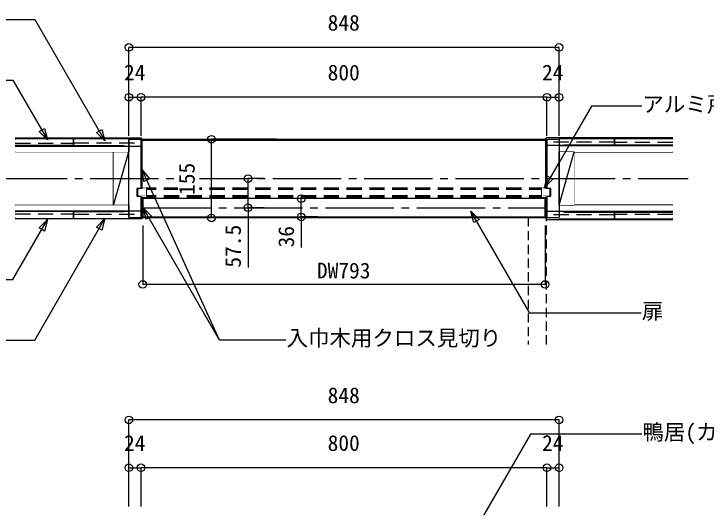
# Model space of a CAD drawing. Units: millimetres on the paper, with parts at other scales. Extents: x -210 to 210, y -149 to 149.
# Drawn here: x -164.5 to -73.5, y 39.8 to 104.6 of the extents above; entities that cross this region are included whole.
import ezdxf
from ezdxf.enums import TextEntityAlignment as Align

# ---------------------------------------------------------------- set-up
doc = ezdxf.new("R2010")
doc.units = ezdxf.units.MM
for name, pattern in [('CHAIN2', [12, 9, -1, 1, -1]), ('DASHED1', [1.8, 1.2, -0.6]), ('DASHED2', [3, 2, -1])]:
    doc.linetypes.add(name, pattern=pattern)
for name, color, linetype in [('1-0', 7, 'Continuous'), ('2-0', 254, 'Continuous'), ('3-0', 4, 'Continuous'), ('4-0', 7, 'Continuous')]:
    doc.layers.add(name, color=color, linetype=linetype)
doc.styles.add('ＭＳ ゴシック', font='')
doc.styles.get('ＭＳ ゴシック').set_extended_font_data('MS Gothic')

msp = doc.modelspace()

# ---------------------------------------------------------------- linework, layer by layer
at = {"layer": '1-0'}
for p, q in [((-147.792, 88.04), (-94.458, 88.04)), ((-151.392, 79.473), (-151.392, 86.473)), ((-151.392, 86.473), (-149.392, 86.473)), ((-149.392, 79.473), (-149.392, 86.473)), ((-151.392, 79.473), (-149.392, 79.473)), ((-94.458, 77.906), (-147.792, 77.906))]:
    msp.add_line(p, q, dxfattribs=at)
at = {"layer": '1-0', "color": 6, "linetype": 'DASHED2'}
for p, q in [((-147.792, 81.773), (-94.458, 81.773)), ((-147.792, 81.606), (-94.458, 81.606)), ((-147.792, 80.74), (-94.458, 80.74)), ((-147.792, 80.573), (-94.458, 80.573))]:
    msp.add_line(p, q, dxfattribs=at)
at = {"layer": '1-0', "color": 6, "linetype": 'CHAIN2'}
for p in [(-147.559, 79.14), (-147.558, 79.14)]:
    msp.add_line(p, (-94.692, 79.14), dxfattribs=at)
at = {"layer": '1-0', "linetype": 'DASHED1'}
for p, q in [((-94.629, 77.868), (-96.929, 77.868)), ((-96.929, 77.868), (-96.929, 61.195)), ((-94.629, 77.868), (-94.529, 77.768)), ((-94.529, 61.195), (-94.529, 77.768))]:
    msp.add_line(p, q, dxfattribs=at)
at = {"layer": '1-0'}
for points in [[(-147.792, 88.14), (-94.458, 88.14), (-94.458, 77.806), (-147.792, 77.806)], [(-148.058, 81.606), (-147.325, 81.606), (-147.258, 81.54), (-147.258, 80.806), (-147.325, 80.74), (-148.058, 80.74), (-148.125, 80.806), (-148.125, 81.54)], [(-147.792, 81.773), (-147.125, 81.773), (-147.125, 80.573), (-147.792, 80.573), (-147.792, 80.706), (-147.258, 80.706), (-147.258, 81.64), (-147.792, 81.64)], [(-95.125, 81.773), (-94.458, 81.773), (-94.458, 81.64), (-94.992, 81.64), (-94.992, 80.706), (-94.458, 80.706), (-94.458, 80.573), (-95.125, 80.573)], [(-94.992, 81.54), (-94.925, 81.606), (-94.192, 81.606), (-94.125, 81.54), (-94.125, 80.806), (-94.192, 80.74), (-94.925, 80.74), (-94.992, 80.806)], [(-147.558, 80.34), (-147.558, 77.94), (-94.792, 77.94), (-94.692, 78.04), (-94.692, 80.34)]]:
    msp.add_lwpolyline(points, close=True, dxfattribs=at)
for points in [[(-77.925, 87.306), (-92.858, 87.306), (-92.858, 86.473), (-77.925, 86.473)], [(-77.925, 79.473), (-92.858, 79.473), (-92.858, 78.64), (-77.925, 78.64)]]:
    msp.add_lwpolyline(points, dxfattribs=at)
at = {"layer": '2-0', "color": 7}
for p, q in [((-147.792, 87.22), (-147.658, 87.22)), ((-94.592, 87.306), (-94.458, 87.306)), ((-147.792, 78.726), (-147.658, 78.726)), ((-94.592, 78.64), (-94.458, 78.64))]:
    msp.add_line(p, q, dxfattribs=at)
at = {"layer": '2-0', "color": 6, "linetype": 'DASHED2'}
for centre, start, end in [((-147.792, 87.52), 0, 90), ((-94.458, 87.606), 90, 180), ((-147.792, 78.426), 270, 0), ((-94.458, 78.34), 180, 270)]:
    msp.add_arc(centre, 0.133, start, end, dxfattribs=at)
at = {"layer": '3-0'}
for p, q in [((-92.858, 100.209), (-149.392, 100.209)), ((-149.392, 93.67), (-147.792, 93.67)), ((-147.792, 88.594), (-147.792, 93.67)), ((-94.458, 93.67), (-147.792, 93.67)), ((-147.792, 88.594), (-147.792, 93.67)), ((-94.458, 88.594), (-94.458, 93.67)), ((-94.458, 88.594), (-94.458, 93.67)), ((-94.458, 93.67), (-92.858, 93.67)), ((-130.054, 88.14), (-138.533, 88.14)), ((-138.533, 77.806), (-138.533, 88.14)), ((-131.598, 82.973), (-133.732, 82.973)), ((-133.732, 79.14), (-133.732, 82.973)), ((-124.252, 80.34), (-126.746, 80.34)), ((-126.746, 77.94), (-126.746, 80.34)), ((-131.598, 79.14), (-133.732, 79.14)), ((-133.732, 79.14), (-133.732, 71.283)), ((-130.513, 77.806), (-138.533, 77.806)), ((-124.56, 77.94), (-126.746, 77.94)), ((-126.746, 77.94), (-126.746, 73.934)), ((-147.558, 76.813), (-147.558, 69.067)), ((-94.692, 76.813), (-94.692, 69.067)), ((-94.692, 69.067), (-147.558, 69.067)), ((-92.858, 51.269), (-149.392, 51.269)), ((-149.392, 39.921), (-149.392, 44.997)), ((-149.392, 44.997), (-147.792, 44.997)), ((-147.792, 39.921), (-147.792, 44.997)), ((-147.792, 39.921), (-147.792, 44.997)), ((-94.458, 44.997), (-147.792, 44.997)), ((-94.458, 39.921), (-94.458, 44.997)), ((-94.458, 39.921), (-94.458, 44.997)), ((-94.458, 44.997), (-92.858, 44.997)), ((-92.858, 39.921), (-92.858, 44.997))]:
    msp.add_line(p, q, dxfattribs=at)
for centre in [(-149.392, 100.209), (-92.858, 100.209), (-149.392, 93.67), (-147.792, 93.67), (-147.792, 93.67), (-94.458, 93.67), (-94.458, 93.67), (-92.858, 93.67), (-138.533, 88.14), (-133.732, 82.973), (-126.746, 80.34), (-133.732, 79.14), (-138.533, 77.806), (-126.746, 77.94), (-147.558, 69.067), (-94.692, 69.067), (-149.392, 51.269), (-92.858, 51.269), (-149.392, 44.997), (-147.792, 44.997), (-147.792, 44.997), (-94.458, 44.997), (-94.458, 44.997), (-92.858, 44.997)]:
    msp.add_circle(centre, 0.5, dxfattribs=at)
at = {"layer": '4-0', "color": 6}
for points in [[(-147.403, 82.602), (-147.658, 84.134), (-146.671, 82.935)], [(-147.106, 77.639), (-147.509, 79.14), (-146.41, 78.041)], [(-104.052, 77.206), (-104.454, 78.707), (-103.356, 77.608)]]:
    msp.add_lwpolyline(points, close=True, dxfattribs=at)

# ---------------------------------------------------------------- wipeouts: each hides what was drawn before it
at = {"color": 7}
for points in [[(-123.27, 101.796), (-123.27, 104.618), (-118.98, 104.618), (-118.98, 101.796)], [(-150.031, 95.257), (-150.031, 98.079), (-147.152, 98.079), (-147.152, 95.257)], [(-123.27, 95.257), (-123.27, 98.079), (-118.98, 98.079), (-118.98, 95.257)], [(-95.098, 95.257), (-95.098, 98.079), (-92.219, 98.079), (-92.219, 95.257)], [(-123.27, 52.856), (-123.27, 55.679), (-118.98, 55.679), (-118.98, 52.856)], [(-150.031, 46.584), (-150.031, 49.406), (-147.152, 49.406), (-147.152, 46.584)], [(-123.27, 46.584), (-123.27, 49.406), (-118.98, 49.406), (-118.98, 46.584)], [(-95.098, 46.584), (-95.098, 49.406), (-92.219, 49.406), (-92.219, 46.584)]]:
    msp.add_wipeout(points, dxfattribs=at)

# ---------------------------------------------------------------- next in the draw order: linework, layer by layer
at = {"layer": '3-0'}
for p, q in [((-149.392, 88.86), (-149.392, 100.209)), ((-92.858, 88.86), (-92.858, 100.209)), ((-149.392, 39.921), (-149.392, 51.269)), ((-92.858, 39.921), (-92.858, 51.269))]:
    msp.add_line(p, q, dxfattribs=at)
at = {"layer": '4-0', "color": 6}
msp.add_lwpolyline([(-81.997, 49.406), (-96.637, 49.406), (-103.101, 38.212)], dxfattribs=at)

# ---------------------------------------------------------------- next in the draw order: texts
at = {"layer": '3-0', "style": 'ＭＳ ゴシック'}
for s, p in [('848', (-123.27, 101.796)), ('24', (-150.031, 95.257)), ('800', (-123.27, 95.257)), ('24', (-95.098, 95.257)), ('848', (-123.27, 52.856)), ('24', (-150.031, 46.584)), ('800', (-123.27, 46.584)), ('24', (-95.098, 46.584))]:
    msp.add_text(s, height=2.069, dxfattribs=at).set_placement(p, align=Align.BOTTOM_LEFT)

# ---------------------------------------------------------------- next in the draw order: wipeouts: each hides what was drawn before it
for points in [[(-151.392, 79.473), (-151.392, 86.473), (-149.392, 86.473), (-149.392, 79.473)], [(-77.925, 87.306), (-92.858, 87.306), (-92.858, 86.473), (-77.925, 86.473)], [(-147.325, 80.74), (-147.258, 81.54), (-147.258, 80.806), (-147.258, 80.806)], [(-77.925, 79.473), (-92.858, 79.473), (-92.858, 78.64), (-77.925, 78.64)]]:
    msp.add_wipeout(points)
at = {"color": 7}
for points in [[(-134.053, 71.283), (-136.875, 71.283), (-136.875, 76.984), (-134.053, 76.984)], [(-127.067, 73.934), (-129.889, 73.934), (-129.889, 76.813), (-127.067, 76.813)], [(-124.681, 69.243), (-124.681, 72.065), (-117.569, 72.065), (-117.569, 69.243)]]:
    msp.add_wipeout(points, dxfattribs=at)

# ---------------------------------------------------------------- next in the draw order: linework, layer by layer
at = {"layer": '1-0'}
for p, q in [((-92.858, 79.473), (-92.858, 86.473)), ((-92.858, 86.473), (-90.858, 86.473)), ((-90.858, 79.473), (-90.858, 86.473)), ((-92.858, 79.473), (-90.858, 79.473))]:
    msp.add_line(p, q, dxfattribs=at)
for points in [[(-77.925, 88.14), (-92.858, 88.14), (-92.858, 87.306), (-77.925, 87.306)], [(-164.325, 87.306), (-149.392, 87.306), (-149.392, 86.473), (-164.325, 86.473)], [(-164.325, 79.473), (-149.392, 79.473), (-149.392, 78.64), (-164.325, 78.64)], [(-77.925, 78.64), (-92.858, 78.64), (-92.858, 77.806), (-77.925, 77.806)]]:
    msp.add_lwpolyline(points, dxfattribs=at)
at = {"layer": '4-0', "color": 6}
msp.add_lwpolyline([(-128.755, 61.773), (-137.482, 61.773), (-147.509, 79.14)], dxfattribs=at)

# ---------------------------------------------------------------- next in the draw order: texts
at = {"layer": '3-0', "style": 'ＭＳ ゴシック'}
for s, p in [('57.5', (-134.053, 71.283)), ('36', (-127.067, 73.934))]:
    msp.add_text(s, height=2.069, rotation=90, dxfattribs=at).set_placement(p, align=Align.BOTTOM_LEFT)
msp.add_text('DW793', height=2.069, dxfattribs=at).set_placement((-124.681, 69.243), align=Align.BOTTOM_LEFT)

# ---------------------------------------------------------------- next in the draw order: wipeouts: each hides what was drawn before it
for points in [[(-147.325, 81.606), (-147.258, 81.54), (-147.325, 80.74), (-147.325, 80.74)], [(-50.563, 50.817), (-50.563, 47.995), (-81.918, 47.995), (-81.918, 50.817)]]:
    msp.add_wipeout(points)

# ---------------------------------------------------------------- next in the draw order: texts
at = {"layer": '4-0', "style": 'ＭＳ ゴシック'}
msp.add_text('鴨居(カスタムオーダー)', height=2.069, dxfattribs=at).set_placement((-81.918, 48.019), align=Align.BOTTOM_LEFT)

# ---------------------------------------------------------------- next in the draw order: wipeouts: each hides what was drawn before it
for points in [[(-77.925, 88.14), (-92.858, 88.14), (-92.858, 87.306), (-77.925, 87.306)], [(-164.325, 87.306), (-149.392, 87.306), (-149.392, 86.473), (-164.325, 86.473)], [(-92.858, 79.473), (-92.858, 86.473), (-90.858, 86.473), (-90.858, 79.473)], [(-164.325, 79.473), (-149.392, 79.473), (-149.392, 78.64), (-164.325, 78.64)], [(-77.925, 78.64), (-92.858, 78.64), (-92.858, 77.806), (-77.925, 77.806)], [(-100.143, 63.184), (-100.143, 60.362), (-128.675, 60.362), (-128.675, 63.184)]]:
    msp.add_wipeout(points)

# ---------------------------------------------------------------- next in the draw order: linework, layer by layer
at = {"layer": '1-0'}
for p, q in [((-151.392, 79.473), (-149.392, 86.473)), ((-92.858, 79.473), (-90.858, 86.473))]:
    msp.add_line(p, q, dxfattribs=at)
at = {"layer": '1-0', "color": 6, "linetype": 'CHAIN2'}
msp.add_line((-166.481, 82.973), (-75.901, 82.973), dxfattribs=at)
at = {"layer": '1-0'}
for points in [[(-164.325, 88.14), (-149.392, 88.14), (-149.392, 87.306), (-164.325, 87.306)], [(-164.325, 78.64), (-149.392, 78.64), (-149.392, 77.806), (-164.325, 77.806)]]:
    msp.add_lwpolyline(points, dxfattribs=at)
msp.add_lwpolyline([(-94.358, 88.14), (-92.958, 88.14), (-92.858, 88.04), (-92.858, 77.906), (-92.958, 77.806), (-94.358, 77.806), (-94.458, 77.906), (-94.458, 80.673), (-93.925, 80.673), (-93.925, 81.673), (-94.458, 81.673), (-94.458, 88.04)], close=True, dxfattribs=at)
at = {"layer": '2-0', "color": 6, "linetype": 'DASHED2'}
for p, q in [((-85.592, 87.74), (-94.458, 87.74)), ((-77.925, 87.706), (-85.592, 87.706)), ((-77.925, 78.24), (-85.592, 78.24)), ((-85.592, 78.206), (-94.458, 78.206))]:
    msp.add_line(p, q, dxfattribs=at)
at = {"layer": '2-0', "color": 7}
for p, q in [((-92.258, 87.306), (-92.258, 87.393)), ((-92.258, 87.393), (-85.592, 87.393)), ((-85.592, 87.306), (-85.592, 87.393)), ((-92.258, 87.306), (-85.592, 87.306)), ((-92.258, 78.553), (-92.258, 78.64)), ((-92.258, 78.64), (-85.592, 78.64)), ((-92.258, 78.553), (-85.592, 78.553)), ((-85.592, 78.553), (-85.592, 78.64))]:
    msp.add_line(p, q, dxfattribs=at)
for points in [[(-85.592, 87.306), (-94.532, 87.306), (-94.543, 87.307), (-94.555, 87.311), (-94.565, 87.316), (-94.574, 87.324), (-94.582, 87.333), (-94.587, 87.343), (-94.59, 87.355), (-94.592, 87.366), (-94.592, 87.833), (-94.592, 88.226), (-94.589, 88.252), (-94.581, 88.277), (-94.569, 88.3), (-94.553, 88.321), (-94.532, 88.337), (-94.509, 88.349), (-94.484, 88.357), (-94.458, 88.36), (-85.592, 88.36)], [(-85.592, 78.64), (-94.532, 78.64), (-94.543, 78.638), (-94.555, 78.635), (-94.565, 78.63), (-94.574, 78.622), (-94.582, 78.613), (-94.587, 78.603), (-94.59, 78.591), (-94.592, 78.58), (-94.592, 78.113), (-94.592, 77.72), (-94.589, 77.694), (-94.581, 77.669), (-94.569, 77.646), (-94.553, 77.625), (-94.532, 77.609), (-94.509, 77.596), (-94.484, 77.589), (-94.458, 77.586), (-85.592, 77.586)]]:
    msp.add_lwpolyline(points, close=True, dxfattribs=at)
for points in [[(-77.925, 87.306), (-85.592, 87.306), (-85.592, 88.36), (-77.925, 88.36)], [(-77.925, 87.306), (-85.592, 87.306), (-85.592, 87.393), (-77.925, 87.393)], [(-77.925, 78.64), (-85.592, 78.64), (-85.592, 77.586), (-77.925, 77.586)], [(-77.925, 78.64), (-85.592, 78.64), (-85.592, 78.553), (-77.925, 78.553)]]:
    msp.add_lwpolyline(points, dxfattribs=at)
at = {"layer": '3-0'}
msp.add_line((-92.858, 88.594), (-92.858, 93.67), dxfattribs=at)
at = {"layer": '4-0', "color": 6}
msp.add_lwpolyline([(-82.077, 65.304), (-96.717, 65.304), (-104.454, 78.707)], dxfattribs=at)

# ---------------------------------------------------------------- next in the draw order: texts
at = {"layer": '4-0', "style": 'ＭＳ ゴシック'}
msp.add_text('入巾木用クロス見切り', height=2.069, dxfattribs=at).set_placement((-128.675, 60.386), align=Align.BOTTOM_LEFT)

# ---------------------------------------------------------------- next in the draw order: wipeouts: each hides what was drawn before it
for points in [[(-164.325, 88.14), (-149.392, 88.14), (-149.392, 87.306), (-164.325, 87.306)], [(-94.992, 80.706), (-94.458, 80.706), (-94.458, 80.573), (-94.458, 80.573)], [(-164.325, 78.64), (-149.392, 78.64), (-149.392, 77.806), (-164.325, 77.806)], [(-81.997, 63.893), (-81.997, 66.715), (-78.865, 66.715), (-78.865, 63.893)]]:
    msp.add_wipeout(points)
at = {"color": 7}
msp.add_wipeout([(-140.121, 80.828), (-142.943, 80.828), (-142.943, 85.118), (-140.121, 85.118)], dxfattribs=at)

# ---------------------------------------------------------------- next in the draw order: linework, layer by layer
at = {"layer": '1-0'}
msp.add_lwpolyline([(-149.292, 88.14), (-147.892, 88.14), (-147.792, 88.04), (-147.792, 81.673), (-148.325, 81.673), (-148.325, 80.673), (-147.792, 80.673), (-147.792, 77.906), (-147.892, 77.806), (-149.292, 77.806), (-149.392, 77.906), (-149.392, 88.04)], close=True, dxfattribs=at)
at = {"layer": '2-0', "color": 6, "linetype": 'DASHED2'}
for p, q in [((-164.325, 87.62), (-156.658, 87.62)), ((-156.658, 87.653), (-147.792, 87.653)), ((-164.325, 78.326), (-156.658, 78.326)), ((-156.658, 78.293), (-147.792, 78.293))]:
    msp.add_line(p, q, dxfattribs=at)
at = {"layer": '2-0', "color": 7}
for p, q in [((-156.658, 87.22), (-156.658, 87.306)), ((-156.658, 87.306), (-149.992, 87.306)), ((-156.658, 87.22), (-149.992, 87.22)), ((-149.992, 87.22), (-149.992, 87.306)), ((-156.658, 78.64), (-156.658, 78.726)), ((-156.658, 78.726), (-149.992, 78.726)), ((-156.658, 78.64), (-149.992, 78.64)), ((-149.992, 78.64), (-149.992, 78.726))]:
    msp.add_line(p, q, dxfattribs=at)
for points in [[(-164.325, 87.22), (-156.658, 87.22), (-156.658, 88.273), (-164.325, 88.273)], [(-164.325, 87.22), (-156.658, 87.22), (-156.658, 87.306), (-164.325, 87.306)], [(-164.325, 78.726), (-156.658, 78.726), (-156.658, 77.673), (-164.325, 77.673)], [(-164.325, 78.726), (-156.658, 78.726), (-156.658, 78.64), (-164.325, 78.64)]]:
    msp.add_lwpolyline(points, dxfattribs=at)
for points in [[(-156.658, 87.22), (-147.718, 87.22), (-147.707, 87.221), (-147.695, 87.224), (-147.685, 87.23), (-147.676, 87.237), (-147.668, 87.246), (-147.663, 87.257), (-147.659, 87.268), (-147.658, 87.28), (-147.658, 87.746), (-147.658, 88.14), (-147.661, 88.166), (-147.668, 88.191), (-147.681, 88.214), (-147.697, 88.234), (-147.718, 88.25), (-147.741, 88.263), (-147.766, 88.27), (-147.792, 88.273), (-156.658, 88.273)], [(-156.658, 78.726), (-147.718, 78.726), (-147.707, 78.725), (-147.695, 78.722), (-147.685, 78.716), (-147.676, 78.709), (-147.668, 78.7), (-147.663, 78.689), (-147.659, 78.678), (-147.658, 78.666), (-147.658, 78.2), (-147.658, 77.806), (-147.661, 77.78), (-147.668, 77.755), (-147.681, 77.732), (-147.697, 77.712), (-147.718, 77.695), (-147.741, 77.683), (-147.766, 77.676), (-147.792, 77.673), (-156.658, 77.673)]]:
    msp.add_lwpolyline(points, close=True, dxfattribs=at)
at = {"layer": '3-0'}
msp.add_line((-149.392, 88.594), (-149.392, 93.67), dxfattribs=at)
at = {"layer": '4-0', "color": 6}
for points in [[(-170.466, 103.87), (-161.739, 103.87), (-152.535, 87.929)], [(-169.055, 95.927), (-164.636, 95.927), (-160.093, 88.057)], [(-170.466, 61.773), (-161.739, 61.773), (-152.535, 77.714)], [(-169.055, 69.717), (-164.636, 69.717), (-160.093, 77.586)]]:
    msp.add_lwpolyline(points, dxfattribs=at)
for points in [[(-160.495, 89.558), (-160.093, 88.057), (-161.191, 89.156)], [(-152.937, 89.43), (-152.535, 87.929), (-153.633, 89.028)], [(-161.191, 76.488), (-160.093, 77.586), (-160.495, 76.086)], [(-153.633, 76.616), (-152.535, 77.714), (-152.937, 76.214)]]:
    msp.add_lwpolyline(points, close=True, dxfattribs=at)

# ---------------------------------------------------------------- next in the draw order: texts
at = {"layer": '3-0', "style": 'ＭＳ ゴシック'}
msp.add_text('155', height=2.069, rotation=90, dxfattribs=at).set_placement((-140.121, 80.828), align=Align.BOTTOM_LEFT)
at = {"layer": '4-0', "style": 'ＭＳ ゴシック'}
msp.add_text('扉', height=2.069, dxfattribs=at).set_placement((-81.997, 63.917), align=Align.BOTTOM_LEFT)

# ---------------------------------------------------------------- next in the draw order: wipeouts: each hides what was drawn before it
msp.add_wipeout([(-95.125, 80.573), (-94.992, 80.706), (-94.458, 80.573), (-94.458, 80.573)])

# ---------------------------------------------------------------- next in the draw order: wipeouts: each hides what was drawn before it
for points in [[(-148.058, 80.74), (-147.325, 81.606), (-147.325, 80.74), (-147.325, 80.74)], [(-95.125, 80.573), (-94.992, 81.64), (-94.992, 80.706), (-94.992, 80.706)]]:
    msp.add_wipeout(points)

# ---------------------------------------------------------------- next in the draw order: wipeouts: each hides what was drawn before it
for points in [[(-148.058, 81.606), (-147.325, 81.606), (-148.058, 80.74), (-148.058, 80.74)], [(-95.125, 81.773), (-94.992, 81.64), (-95.125, 80.573), (-95.125, 80.573)]]:
    msp.add_wipeout(points)

# ---------------------------------------------------------------- next in the draw order: wipeouts: each hides what was drawn before it
for points in [[(-148.125, 80.806), (-148.058, 81.606), (-148.058, 80.74), (-148.058, 80.74)], [(-147.258, 80.706), (-147.125, 81.773), (-147.125, 80.573), (-147.125, 80.573)], [(-94.992, 81.64), (-94.458, 81.773), (-94.458, 81.64), (-94.458, 81.64)]]:
    msp.add_wipeout(points)

# ---------------------------------------------------------------- next in the draw order: wipeouts: each hides what was drawn before it
for points in [[(-148.125, 81.54), (-148.058, 81.606), (-148.125, 80.806), (-148.125, 80.806)], [(-147.258, 81.64), (-147.125, 81.773), (-147.258, 80.706), (-147.258, 80.706)], [(-95.125, 81.773), (-94.458, 81.773), (-94.992, 81.64), (-94.992, 81.64)]]:
    msp.add_wipeout(points)

# ---------------------------------------------------------------- next in the draw order: wipeouts: each hides what was drawn before it
for points in [[(-147.792, 81.64), (-147.125, 81.773), (-147.258, 81.64), (-147.258, 81.64)], [(-94.192, 80.74), (-94.125, 81.54), (-94.125, 80.806), (-94.125, 80.806)], [(-147.792, 80.573), (-147.258, 80.706), (-147.125, 80.573), (-147.125, 80.573)]]:
    msp.add_wipeout(points)

# ---------------------------------------------------------------- next in the draw order: wipeouts: each hides what was drawn before it
for points in [[(-147.792, 81.773), (-147.125, 81.773), (-147.792, 81.64), (-147.792, 81.64)], [(-94.192, 81.606), (-94.125, 81.54), (-94.192, 80.74), (-94.192, 80.74)], [(-147.792, 80.706), (-147.258, 80.706), (-147.792, 80.573), (-147.792, 80.573)]]:
    msp.add_wipeout(points)

# ---------------------------------------------------------------- next in the draw order: linework, layer by layer
at = {"layer": '2-0', "color": 7}
for p, q in [((-147.792, 81.773), (-147.792, 87.22)), ((-147.658, 81.773), (-147.658, 87.22)), ((-147.792, 81.773), (-147.658, 81.773)), ((-147.792, 78.726), (-147.792, 80.573)), ((-147.792, 80.573), (-147.658, 80.573)), ((-147.658, 78.726), (-147.658, 80.573))]:
    msp.add_line(p, q, dxfattribs=at)
at = {"layer": '4-0', "color": 6}
msp.add_line((-137.482, 61.773), (-147.658, 84.134), dxfattribs=at)

# ---------------------------------------------------------------- next in the draw order: wipeouts: each hides what was drawn before it
msp.add_wipeout([(-94.925, 80.74), (-94.192, 81.606), (-94.192, 80.74), (-94.192, 80.74)])

# ---------------------------------------------------------------- next in the draw order: wipeouts: each hides what was drawn before it
msp.add_wipeout([(-94.925, 81.606), (-94.192, 81.606), (-94.925, 80.74), (-94.925, 80.74)])

# ---------------------------------------------------------------- next in the draw order: linework, layer by layer
at = {"layer": '2-0', "color": 7}
for p, q in [((-94.458, 81.773), (-94.458, 87.306)), ((-94.458, 78.64), (-94.458, 80.573))]:
    msp.add_line(p, q, dxfattribs=at)

# ---------------------------------------------------------------- next in the draw order: wipeouts: each hides what was drawn before it
msp.add_wipeout([(-94.992, 81.54), (-94.925, 81.606), (-94.925, 80.74), (-94.925, 80.74)])

# ---------------------------------------------------------------- next in the draw order: wipeouts: each hides what was drawn before it
msp.add_wipeout([(-94.992, 80.806), (-94.992, 81.54), (-94.925, 80.74), (-94.925, 80.74)])

# ---------------------------------------------------------------- next in the draw order: linework, layer by layer
for p, q in [((-94.592, 81.773), (-94.592, 87.306)), ((-94.592, 81.773), (-94.458, 81.773)), ((-94.592, 78.64), (-94.592, 80.573)), ((-94.592, 80.573), (-94.458, 80.573))]:
    msp.add_line(p, q, dxfattribs=at)
at = {"layer": '4-0', "color": 6}
msp.add_lwpolyline([(-81.997, 92.487), (-88.616, 92.487), (-94.787, 81.799)], dxfattribs=at)
msp.add_lwpolyline([(-93.688, 82.898), (-94.787, 81.799), (-94.385, 83.3)], close=True, dxfattribs=at)

# ---------------------------------------------------------------- next in the draw order: wipeouts: each hides what was drawn before it
msp.add_wipeout([(-81.918, 91.075), (-81.918, 93.898), (-43.508, 93.898), (-43.508, 91.075)])

# ---------------------------------------------------------------- next in the draw order: texts
at = {"layer": '4-0', "style": 'ＭＳ ゴシック'}
msp.add_text('アルミ戸当たり+戸当たり下地', height=2.069, dxfattribs=at).set_placement((-81.918, 91.099), align=Align.BOTTOM_LEFT)

doc.saveas('drawing.dxf')
